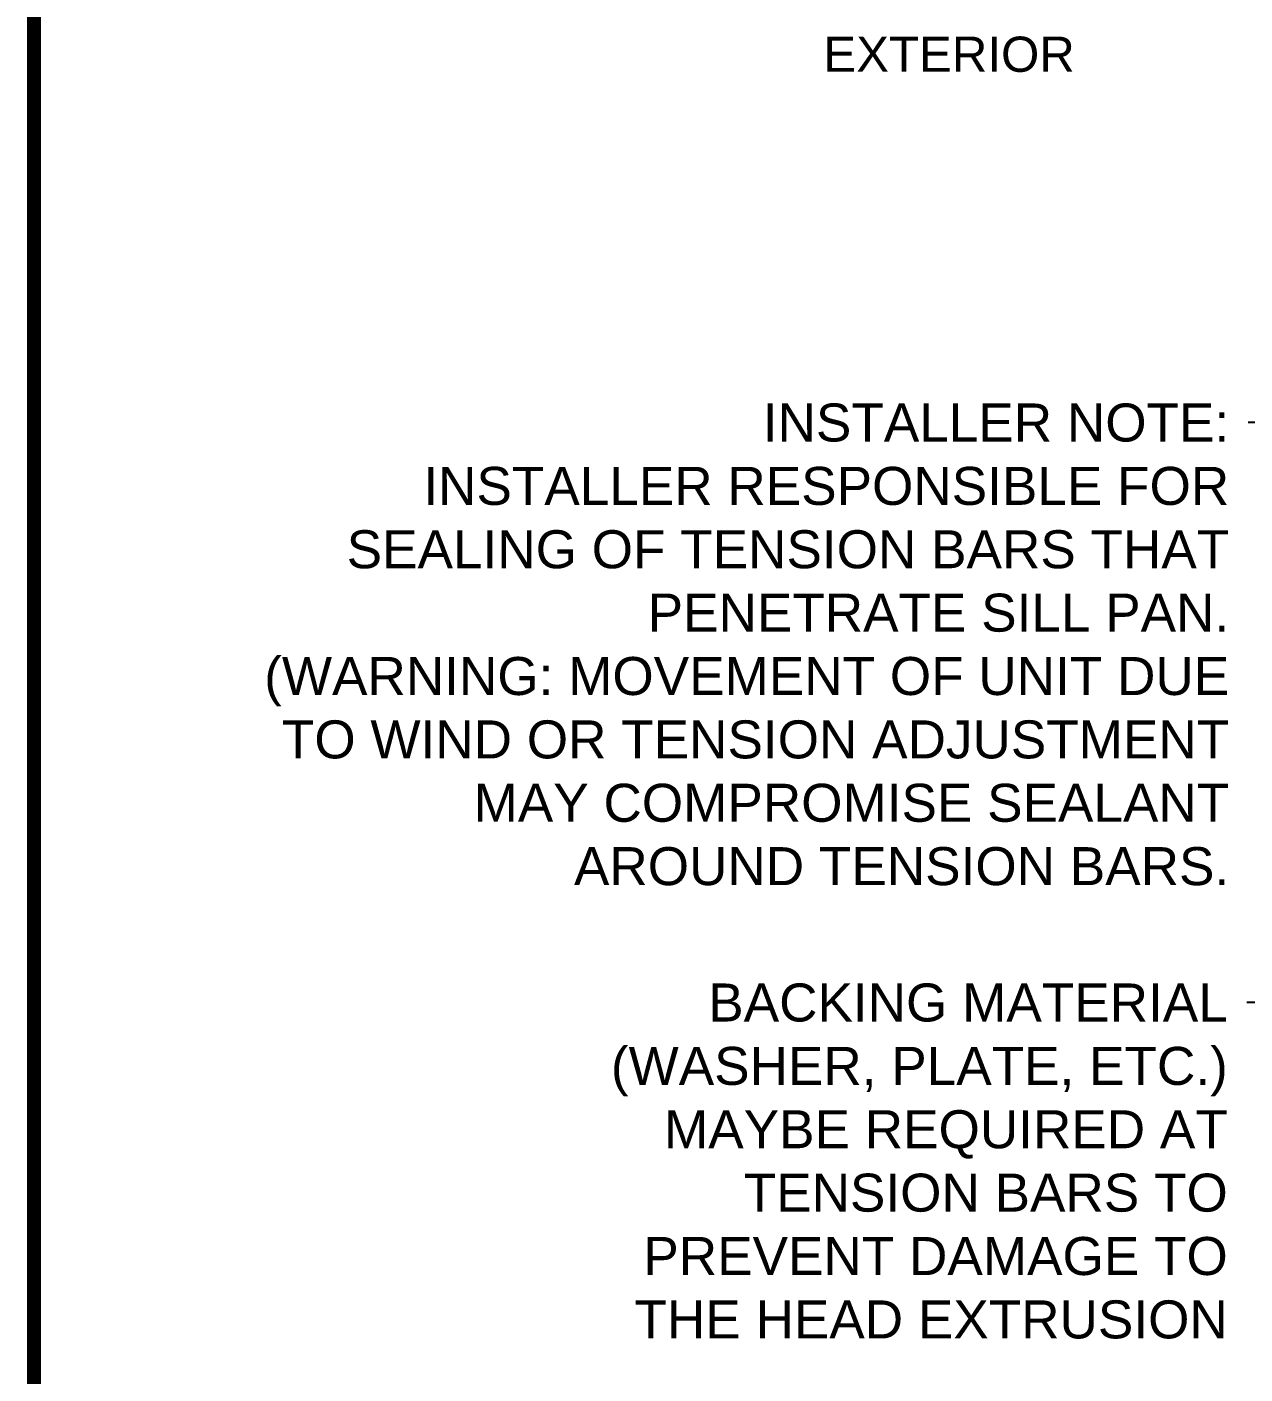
# Model space of a CAD drawing. Extents: x -8.2 to 7.4, y 38.5 to 59.2.
# Drawn here: x -8.162 to -3.838, y 42.494 to 47.277 of the extents above; entities that cross this region are included whole.
import ezdxf
from ezdxf.enums import TextEntityAlignment as Align

# ---------------------------------------------------------------- set-up
doc = ezdxf.new("R2010")
doc.units = 0
doc.header["$MEASUREMENT"] = 0
doc.layers.get('0').update_dxf_attribs({"linetype": 'CONTINUOUS'})
doc.layers.add('DIM', color=7, linetype='CONTINUOUS')
doc.layers.add('MISC', color=7, linetype='CONTINUOUS')
doc.styles.add('ROMANS', font='romans')
doc.styles.add('ROMANT', font='romant')
doc.styles.get("Standard").update_dxf_attribs({"font": 'arial.ttf'})
doc.dimstyles.new('FULL SCALE', dxfattribs={"dimscale": 0.75, "dimtxt": 0.18, "dimasz": 0.18, "dimexe": 0.18, "dimexo": 0.0625, "dimgap": 0.09, "dimtad": 0, "dimtih": 1, "dimtoh": 1, "dimdec": 3, "dimzin": 0, "dimdsep": 46, "dimtxsty": 'Standard', "dimcen": 0.09, "dimadec": 0, "dimazin": 0, "dimtfac": 1, "dimtdec": 3, "dimtofl": 0, "dimtmove": 0, "dimatfit": 3, "dimfxl": 0, "dimtolj": 1, "dimtzin": 0, "dimarcsym": 0})

# ---------------------------------------------------------------- blocks, each defined once
blk = doc.blocks.new('TITLE-NO-SCALE')
at = {"const_width": 0.025}
blk.add_lwpolyline([(7.7625, 0.5125), (7.7625, 10.3245), (0.0125, 10.3245), (0.0125, 0.0125), (5.513, 0.0125), (5.513, 0.5125)], close=True, dxfattribs=at)
at = {"style": 'ROMANS'}
for tag, p in [('DWG_NO_F', (6.3146, 10.0979)), ('DATE', (6.0844, 9.762))]:
    blk.add_attdef(tag, p, '', height=0.094, dxfattribs=at)
for height, style, width, p, p2 in [(0.25, 'ROMANT', 1.495033, (2.5437, 9.8586), (5.2312, 9.8586)), (0.16, 'ROMANS', 15.491146, (5.5755, 0.1621), (7.7, 0.1621))]:
    blk.add_attdef('PRODUCT', text='', height=height, dxfattribs=dict(style=style, width=width)).set_placement(p, p2, align=Align.FIT)

msp = doc.modelspace()

# ---------------------------------------------------------------- block references
at = {"layer": 'MISC', "xscale": 2, "yscale": 2, "zscale": 2}
msp.add_blockref('TITLE-NO-SCALE', (-8.1623, 38.5074), dxfattribs=at)

# ---------------------------------------------------------------- texts
msp.add_text('EXTERIOR', height=0.125).set_placement((-5.335, 47.1177))
at = {"layer": 'DIM', "char_height": 0.135, "attachment_point": 3}
for s, insert in [('INSTALLER NOTE:\\PINSTALLER RESPONSIBLE FOR\\PSEALING OF TENSION BARS THAT\\PPENETRATE SILL PAN.\\P(WARNING: MOVEMENT OF UNIT DUE\\PTO WIND OR TENSION ADJUSTMENT\\PMAY COMPROMISE SEALANT\\PAROUND TENSION BARS. ', (-3.8944, 45.94)), ('BACKING MATERIAL\\P(WASHER, PLATE, ETC.)\\PMAYBE REQUIRED AT\\PTENSION BARS TO\\PPREVENT DAMAGE TO\\PTHE HEAD EXTRUSION', (-3.8995, 43.8805))]:
    msp.add_mtext(s, dxfattribs=dict(at, insert=insert))

# ---------------------------------------------------------------- leaders
at = {"layer": 'DIM', "annotation_type": 0, "has_hookline": 1, "hookline_direction": 1}
for points, text_width in [([(-2.1458, 44.7503), (-3.4519, 45.8725), (-3.8269, 45.8725)], 3.4045), ([(-2.2079, 43.2484), (-3.5901, 43.813), (-3.832, 43.813)], 2.1718), ([(-2.3095, 42.6579), (-3.3453, 42.2002), (-3.7203, 42.2002)], 3.3993)]:
    msp.add_leader(points, dimstyle='FULL SCALE', override={"dimgap": 0.09, "dimtad": 0}, dxfattribs=dict(at, text_width=text_width))

doc.saveas('drawing.dxf')
